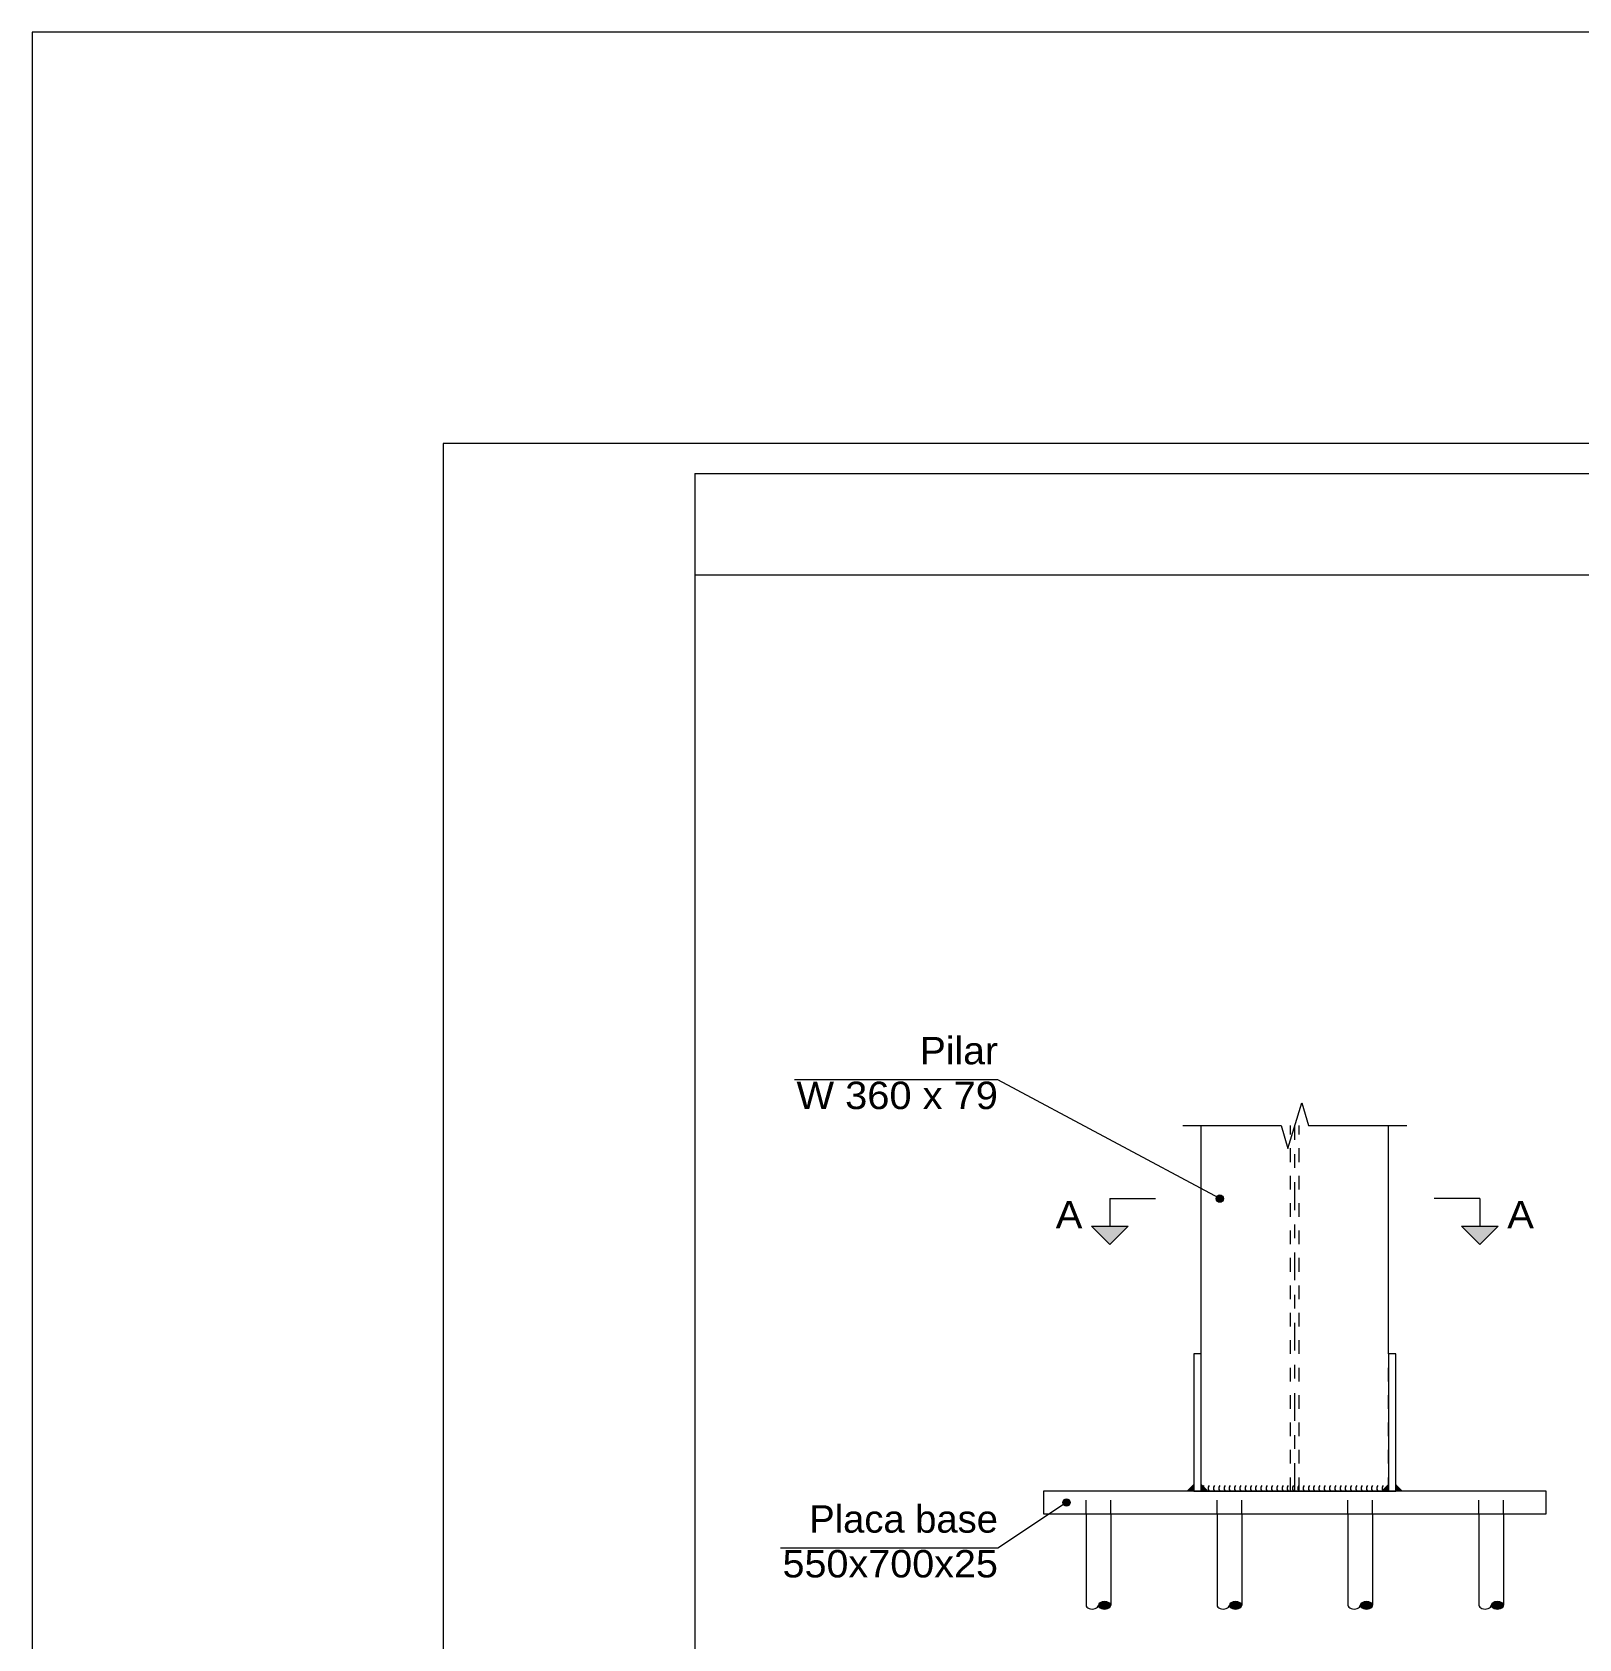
# Model space of a CAD drawing. Header units: millimetres. Extents: x 0 to 123, y 0 to 42.
# Drawn here: x 0 to 11.29, y 30.28 to 42 of the extents above; entities that cross this region are included whole.
import ezdxf
from ezdxf.enums import TextEntityAlignment as Align

# ---------------------------------------------------------------- set-up
doc = ezdxf.new("R2010")
doc.units = ezdxf.units.MM
doc.linetypes.add('CYPE_PUNTO', pattern=[0.075, 0, -0.075])
doc.linetypes.add('CYPE_RAYAPUNTO', pattern=[0.4125, 0.2025, -0.105, 0, -0.105])
for name, color, linetype, lineweight in [('CHAPAS', 94, 'Continuous', 9), ('EIXOS', 42, 'CYPE_RAYAPUNTO', 0), ('ENRIJECEDORES', 23, 'Continuous', 9), ('LINHAS_OCULTAS', 8, 'CYPE_PUNTO', 9), ('MOLDURA_DO_DETALHE', 20, 'Continuous', 15), ('PARAFUSOS', 1, 'Continuous', 9), ('PERFIS', 7, 'Continuous', 9), ('QUAD_BORDA', 1, 'Continuous', 20), ('QUAD_LIMITES', 2, 'Continuous', 0), ('SEGMENTOS_DE_CORTE_DE_SECOES', 12, 'Continuous', 9), ('SOLDAS', 150, 'Continuous', 0), ('SOMBREADOS', 8, 'Continuous', 9), ('TEXTOS', 106, 'Continuous', 9)]:
    doc.layers.add(name, color=color, linetype=linetype, lineweight=lineweight)
doc.styles.add('CYPETXT', font='arial.ttf', dxfattribs={"height": 0.2})

msp = doc.modelspace()

# ---------------------------------------------------------------- hatches: boundary and pattern name
at = {"layer": 'SEGMENTOS_DE_CORTE_DE_SECOES'}
for points in [[(7.73013, 33.29171), (7.99675, 33.29171), (7.86344, 33.1584)], [(10.42965, 33.29171), (10.69626, 33.29171), (10.56295, 33.1584)]]:
    msp.add_hatch(color=256, dxfattribs=at).paths.add_polyline_path(points, flags=0)
at = {"layer": 'SOLDAS'}
for points in [[(8.47666, 31.41204), (8.42334, 31.35872), (8.47666, 31.35872)], [(8.52998, 31.35872), (8.58331, 31.35872), (8.52998, 31.41204)], [(9.89641, 31.41204), (9.84308, 31.35872), (9.89641, 31.35872)], [(9.94973, 31.35872), (10.00305, 31.35872), (9.94973, 31.41204)]]:
    msp.add_hatch(color=256, dxfattribs=at).paths.add_polyline_path(points, flags=0)
at = {"layer": 'SOMBREADOS'}
h = msp.add_hatch(color=256, dxfattribs=at)
edge = h.paths.add_edge_path(flags=0)
edge.add_line((7.82511, 30.52553), (7.8701, 30.52553))
edge.add_ellipse((7.82511, 30.52553), major_axis=(0.04499, 0), ratio=0.6, start_angle=0, end_angle=180)
edge.add_line((7.78012, 30.52553), (7.82511, 30.52553))
h = msp.add_hatch(color=256, dxfattribs=at)
edge = h.paths.add_edge_path(flags=0)
edge.add_line((7.82511, 30.52553), (7.78012, 30.52553))
edge.add_ellipse((7.82511, 30.52553), major_axis=(0.04499, 0), ratio=0.6, start_angle=180, end_angle=360)
edge.add_line((7.8701, 30.52553), (7.82511, 30.52553))
h = msp.add_hatch(color=256, dxfattribs=at)
edge = h.paths.add_edge_path(flags=0)
edge.add_line((8.7805, 30.52553), (8.82549, 30.52553))
edge.add_ellipse((8.7805, 30.52553), major_axis=(0.04499, 0), ratio=0.6, start_angle=0, end_angle=180)
edge.add_line((8.7355, 30.52553), (8.7805, 30.52553))
h = msp.add_hatch(color=256, dxfattribs=at)
edge = h.paths.add_edge_path(flags=0)
edge.add_line((8.7805, 30.52553), (8.7355, 30.52553))
edge.add_ellipse((8.7805, 30.52553), major_axis=(0.04499, 0), ratio=0.6, start_angle=180, end_angle=360)
edge.add_line((8.82549, 30.52553), (8.7805, 30.52553))
h = msp.add_hatch(color=256, dxfattribs=at)
edge = h.paths.add_edge_path(flags=0)
edge.add_line((9.73588, 30.52553), (9.78087, 30.52553))
edge.add_ellipse((9.73588, 30.52553), major_axis=(0.04499, 0), ratio=0.6, start_angle=0, end_angle=180)
edge.add_line((9.69089, 30.52553), (9.73588, 30.52553))
h = msp.add_hatch(color=256, dxfattribs=at)
edge = h.paths.add_edge_path(flags=0)
edge.add_line((9.73588, 30.52553), (9.69089, 30.52553))
edge.add_ellipse((9.73588, 30.52553), major_axis=(0.04499, 0), ratio=0.6, start_angle=180, end_angle=360)
edge.add_line((9.78087, 30.52553), (9.73588, 30.52553))
h = msp.add_hatch(color=256, dxfattribs=at)
edge = h.paths.add_edge_path(flags=0)
edge.add_line((10.69127, 30.52553), (10.73626, 30.52553))
edge.add_ellipse((10.69127, 30.52553), major_axis=(0.04499, 0), ratio=0.6, start_angle=0, end_angle=180)
edge.add_line((10.64627, 30.52553), (10.69127, 30.52553))
h = msp.add_hatch(color=256, dxfattribs=at)
edge = h.paths.add_edge_path(flags=0)
edge.add_line((10.69127, 30.52553), (10.64627, 30.52553))
edge.add_ellipse((10.69127, 30.52553), major_axis=(0.04499, 0), ratio=0.6, start_angle=180, end_angle=360)
edge.add_line((10.73626, 30.52553), (10.69127, 30.52553))
at = {"layer": 'TEXTOS'}
h = msp.add_hatch(color=256, dxfattribs=at)
edge = h.paths.add_edge_path(flags=0)
edge.add_arc((8.66663, 33.49167), 0.02666, 0, 360)
h = msp.add_hatch(color=256, dxfattribs=at)
edge = h.paths.add_edge_path(flags=0)
edge.add_arc((7.54683, 31.2754), 0.02666, 0, 360)

# ---------------------------------------------------------------- linework, layer by layer
at = {"layer": 'CHAPAS'}
msp.add_lwpolyline([(7.38019, 31.19208), (11.0462, 31.19208), (11.0462, 31.35872), (7.38019, 31.35872), (7.38019, 31.19208)], close=True, dxfattribs=at)
at = {"layer": 'EIXOS'}
msp.add_line((9.2132, 31.35872), (9.2132, 34.02491), dxfattribs=at)
at = {"layer": 'ENRIJECEDORES'}
for points in [[(8.52998, 31.35872), (8.52998, 32.35854), (8.47666, 32.35854), (8.47666, 31.35872), (8.52998, 31.35872)], [(9.94973, 31.35872), (9.94973, 32.35854), (9.89641, 32.35854), (9.89641, 31.35872), (9.94973, 31.35872)]]:
    msp.add_lwpolyline(points, close=True, dxfattribs=at)
at = {"layer": 'LINHAS_OCULTAS'}
for p, q in [((9.18187, 31.35872), (9.18187, 34.02491)), ((9.24452, 31.35872), (9.24452, 34.02491)), ((8.52998, 31.35872), (8.52998, 32.35854)), ((9.89641, 31.35872), (9.89641, 32.35854)), ((7.69013, 31.19208), (7.69013, 31.35872)), ((7.8701, 31.19208), (7.8701, 31.35872)), ((8.64552, 31.19208), (8.64552, 31.35872)), ((8.82549, 31.19208), (8.82549, 31.35872)), ((9.6009, 31.19208), (9.6009, 31.35872)), ((9.78087, 31.19208), (9.78087, 31.35872)), ((10.55629, 31.19208), (10.55629, 31.35872)), ((10.73626, 31.19208), (10.73626, 31.35872))]:
    msp.add_line(p, q, dxfattribs=at)
at = {"layer": 'MOLDURA_DO_DETALHE', "lineweight": 5}
for p, q in [((4.83597, 38.78184), (24.27544, 38.78184)), ((4.83597, 38.78184), (4.83597, 20.22291)), ((4.83597, 38.04101), (24.27544, 38.04101))]:
    msp.add_line(p, q, dxfattribs=at)
at = {"layer": 'PARAFUSOS'}
for p, q in [((7.69013, 31.19208), (7.8701, 31.19208)), ((7.69013, 31.19208), (7.69013, 30.52553)), ((7.8701, 31.19208), (7.8701, 30.52553)), ((8.64552, 31.19208), (8.82549, 31.19208)), ((8.64552, 31.19208), (8.64552, 30.52553)), ((8.82549, 31.19208), (8.82549, 30.52553)), ((9.6009, 31.19208), (9.78087, 31.19208)), ((9.6009, 31.19208), (9.6009, 30.52553)), ((9.78087, 31.19208), (9.78087, 30.52553)), ((10.55629, 31.19208), (10.73626, 31.19208)), ((10.55629, 31.19208), (10.55629, 30.52553)), ((10.73626, 31.19208), (10.73626, 30.52553))]:
    msp.add_line(p, q, dxfattribs=at)
for centre, start_param, end_param in [((7.73513, 30.52553), 3.14159265, 6.28318531), ((7.82511, 30.52553), 0, 3.14159265), ((7.82511, 30.52553), 3.14159265, 6.28318531), ((8.69051, 30.52553), 3.14159265, 6.28318531), ((8.7805, 30.52553), 0, 3.14159265), ((8.7805, 30.52553), 3.14159265, 6.28318531), ((9.6459, 30.52553), 3.14159265, 6.28318531), ((9.73588, 30.52553), 0, 3.14159265), ((9.73588, 30.52553), 3.14159265, 6.28318531), ((10.60128, 30.52553), 3.14159265, 6.28318531), ((10.69127, 30.52553), 0, 3.14159265), ((10.69127, 30.52553), 3.14159265, 6.28318531)]:
    msp.add_ellipse(centre, major_axis=(0.04499, 0), ratio=0.6, start_param=start_param, end_param=end_param, dxfattribs=at)
at = {"layer": 'PERFIS'}
for p, q in [((8.52998, 32.35854), (8.52998, 34.02491)), ((9.89641, 32.35854), (9.89641, 34.02491)), ((8.52998, 31.35872), (9.89641, 31.35872))]:
    msp.add_line(p, q, dxfattribs=at)
msp.add_lwpolyline([(8.39667, 34.02491), (9.11321, 34.02491), (9.1632, 33.85827), (9.26319, 34.19155), (9.31318, 34.02491), (10.02972, 34.02491)], dxfattribs=at)
at = {"layer": 'QUAD_BORDA'}
msp.add_lwpolyline([(3, 3), (56.4, 3), (56.4, 39), (3, 39), (3, 3)], close=True, dxfattribs=at)
at = {"layer": 'QUAD_LIMITES'}
msp.add_lwpolyline([(0, 0), (59.4, 0), (59.4, 42), (0, 42), (0, 0)], close=True, dxfattribs=at)
at = {"layer": 'SEGMENTOS_DE_CORTE_DE_SECOES'}
for p, q in [((7.86344, 33.49167), (8.19671, 33.49167)), ((7.86344, 33.49167), (7.86344, 33.29171)), ((10.56295, 33.49167), (10.22968, 33.49167)), ((10.56295, 33.49167), (10.56295, 33.29171))]:
    msp.add_line(p, q, dxfattribs=at)
for points in [[(7.73013, 33.29171), (7.99675, 33.29171), (7.86344, 33.1584)], [(10.42965, 33.29171), (10.69626, 33.29171), (10.56295, 33.1584)]]:
    msp.add_lwpolyline(points, close=True, dxfattribs=at)
at = {"layer": 'SOLDAS'}
for points in [[(8.54998, 31.39871), (8.54266, 31.38603), (8.54266, 31.3714), (8.54998, 31.35872)], [(8.58845, 31.39871), (8.58113, 31.38603), (8.58113, 31.3714), (8.58845, 31.35872)], [(8.62692, 31.39871), (8.6196, 31.38603), (8.6196, 31.3714), (8.62692, 31.35872)], [(8.66539, 31.39871), (8.65807, 31.38603), (8.65807, 31.3714), (8.66539, 31.35872)], [(8.70386, 31.39871), (8.69654, 31.38603), (8.69654, 31.3714), (8.70386, 31.35872)], [(8.74233, 31.39871), (8.73501, 31.38603), (8.73501, 31.3714), (8.74233, 31.35872)], [(8.7808, 31.39871), (8.77348, 31.38603), (8.77348, 31.3714), (8.7808, 31.35872)], [(8.81927, 31.39871), (8.81195, 31.38603), (8.81195, 31.3714), (8.81927, 31.35872)], [(8.85774, 31.39871), (8.85042, 31.38603), (8.85042, 31.3714), (8.85774, 31.35872)], [(8.8962, 31.39871), (8.88889, 31.38603), (8.88889, 31.3714), (8.8962, 31.35872)], [(8.93467, 31.39871), (8.92735, 31.38603), (8.92735, 31.3714), (8.93467, 31.35872)], [(8.97314, 31.39871), (8.96582, 31.38603), (8.96582, 31.3714), (8.97314, 31.35872)], [(9.01161, 31.39871), (9.00429, 31.38603), (9.00429, 31.3714), (9.01161, 31.35872)], [(9.05008, 31.39871), (9.04276, 31.38603), (9.04276, 31.3714), (9.05008, 31.35872)], [(9.08855, 31.39871), (9.08123, 31.38603), (9.08123, 31.3714), (9.08855, 31.35872)], [(9.12702, 31.39871), (9.1197, 31.38603), (9.1197, 31.3714), (9.12702, 31.35872)], [(9.16549, 31.39871), (9.15817, 31.38603), (9.15817, 31.3714), (9.16549, 31.35872)], [(9.20396, 31.39871), (9.19664, 31.38603), (9.19664, 31.3714), (9.20396, 31.35872)], [(9.24243, 31.39871), (9.23511, 31.38603), (9.23511, 31.3714), (9.24243, 31.35872)], [(9.2809, 31.39871), (9.27358, 31.38603), (9.27358, 31.3714), (9.2809, 31.35872)], [(9.31937, 31.39871), (9.31205, 31.38603), (9.31205, 31.3714), (9.31937, 31.35872)], [(9.35784, 31.39871), (9.35052, 31.38603), (9.35052, 31.3714), (9.35784, 31.35872)], [(9.39631, 31.39871), (9.38899, 31.38603), (9.38899, 31.3714), (9.39631, 31.35872)], [(9.43478, 31.39871), (9.42746, 31.38603), (9.42746, 31.3714), (9.43478, 31.35872)], [(9.47324, 31.39871), (9.46593, 31.38603), (9.46593, 31.3714), (9.47324, 31.35872)], [(9.51171, 31.39871), (9.50439, 31.38603), (9.50439, 31.3714), (9.51171, 31.35872)], [(9.55018, 31.39871), (9.54286, 31.38603), (9.54286, 31.3714), (9.55018, 31.35872)], [(9.58865, 31.39871), (9.58133, 31.38603), (9.58133, 31.3714), (9.58865, 31.35872)], [(9.62712, 31.39871), (9.6198, 31.38603), (9.6198, 31.3714), (9.62712, 31.35872)], [(9.66559, 31.39871), (9.65827, 31.38603), (9.65827, 31.3714), (9.66559, 31.35872)], [(9.70406, 31.39871), (9.69674, 31.38603), (9.69674, 31.3714), (9.70406, 31.35872)], [(9.74253, 31.39871), (9.73521, 31.38603), (9.73521, 31.3714), (9.74253, 31.35872)], [(9.781, 31.39871), (9.77368, 31.38603), (9.77368, 31.3714), (9.781, 31.35872)], [(9.81947, 31.39871), (9.81215, 31.38603), (9.81215, 31.3714), (9.81947, 31.35872)], [(9.85794, 31.39871), (9.85062, 31.38603), (9.85062, 31.3714), (9.85794, 31.35872)], [(9.89641, 31.39871), (9.88909, 31.38603), (9.88909, 31.3714), (9.89641, 31.35872)]]:
    msp.add_lwpolyline(points, dxfattribs=at)
at = {"layer": 'SOMBREADOS'}
for p, q in [((7.82511, 30.52553), (7.78012, 30.52553)), ((7.78012, 30.52553), (7.82511, 30.52553)), ((8.7805, 30.52553), (8.7355, 30.52553)), ((8.7355, 30.52553), (8.7805, 30.52553)), ((9.73588, 30.52553), (9.69089, 30.52553)), ((9.69089, 30.52553), (9.73588, 30.52553)), ((10.69127, 30.52553), (10.64627, 30.52553)), ((10.64627, 30.52553), (10.69127, 30.52553))]:
    msp.add_line(p, q, dxfattribs=at)
for points in [[(7.8701, 30.52553), (7.82511, 30.52553), (7.8701, 30.52553)], [(8.82549, 30.52553), (8.7805, 30.52553), (8.82549, 30.52553)], [(9.78087, 30.52553), (9.73588, 30.52553), (9.78087, 30.52553)], [(10.73626, 30.52553), (10.69127, 30.52553), (10.73626, 30.52553)]]:
    msp.add_lwpolyline(points, close=True, dxfattribs=at)
for centre, start_param, end_param in [((7.82511, 30.52553), 0, 3.14159265), ((7.82511, 30.52553), 3.14159265, 6.28318531), ((8.7805, 30.52553), 0, 3.14159265), ((8.7805, 30.52553), 3.14159265, 6.28318531), ((9.73588, 30.52553), 0, 3.14159265), ((9.73588, 30.52553), 3.14159265, 6.28318531), ((10.69127, 30.52553), 0, 3.14159265), ((10.69127, 30.52553), 3.14159265, 6.28318531)]:
    msp.add_ellipse(centre, major_axis=(0.04499, 0), ratio=0.6, start_param=start_param, end_param=end_param, dxfattribs=at)
at = {"layer": 'TEXTOS'}
for points in [[(8.66663, 33.49167), (7.04692, 34.35818), (5.56248, 34.35818)], [(7.54683, 31.2754), (7.04692, 30.94213), (5.45948, 30.94213)]]:
    msp.add_lwpolyline(points, dxfattribs=at)
for centre in [(8.66663, 33.49167), (7.54683, 31.2754)]:
    msp.add_circle(centre, 0.02666, dxfattribs=at)

# ---------------------------------------------------------------- texts
at = {"layer": 'SEGMENTOS_DE_CORTE_DE_SECOES', "style": 'CYPETXT', "width": 1.046189}
for p, p2 in [((7.46851, 33.27503), (7.66347, 33.27503)), ((10.76292, 33.27503), (10.95788, 33.27503))]:
    msp.add_text('A', height=0.2, dxfattribs=at).set_placement(p, p2, align=Align.FIT)
at = {"layer": 'TEXTOS', "style": 'CYPETXT'}
for s, width, p, p2 in [('Pilar', 1.019613, (6.47702, 34.47149), (7.04692, 34.47149)), ('W 360 x 79', 1.039982, (5.57718, 34.14488), (7.04692, 34.14488)), ('Placa base', 0.995915, (5.67016, 31.05543), (7.04692, 31.05543)), ('550x700x25', 1.032321, (5.4752, 30.72882), (7.04692, 30.72882))]:
    msp.add_text(s, height=0.2, dxfattribs=dict(at, width=width)).set_placement(p, p2, align=Align.FIT)

doc.saveas('drawing.dxf')
